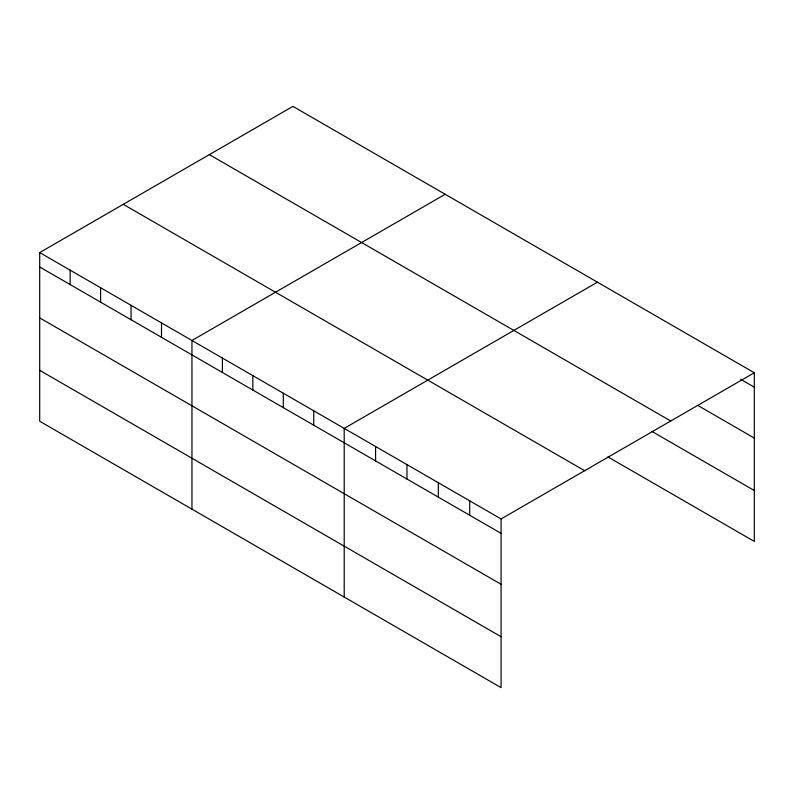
<?xml version="1.0" encoding="UTF-8"?>
<svg xmlns="http://www.w3.org/2000/svg" width="794" height="794" viewBox="0 0 794 794"><rect width="100%" height="100%" fill="white"/><g stroke="black" fill="none" stroke-linecap="round" stroke-linejoin="round"><path stroke-width="1.19" d="M607.896 456.897L754.3 541.419L754.3 372.753L292.926 106.376L39.7 252.581L39.7 421.247L501.074 687.624L501.074 518.948L39.7 252.581M445.186 194.282L191.95 340.477L191.95 509.153M597.435 282.178L344.209 428.383L344.209 597.058M501.074 518.948L754.3 372.753M740.703 379.314L754.3 387.164M697.827 405.466L754.3 438.07M209.368 154.622L670.731 420.999M651.814 431.35L754.3 490.513M123.269 204.336L584.632 470.703M39.7 266.992L501.074 533.36M39.7 317.898L501.074 584.265M39.7 370.341L501.074 636.719M469.701 500.835L469.701 515.246M438.328 482.722L438.328 497.133M406.955 464.609L406.955 479.02M375.582 446.496L375.582 460.907M313.759 410.806L313.759 425.217M283.309 393.219L283.309 407.63M252.849 375.641L252.849 390.053M222.399 358.064L222.399 372.475M161.5 322.9L161.5 337.311M131.05 305.323L131.05 319.734M100.6 287.736L100.6 302.147M70.15 270.159L70.15 284.57"/></g></svg>
